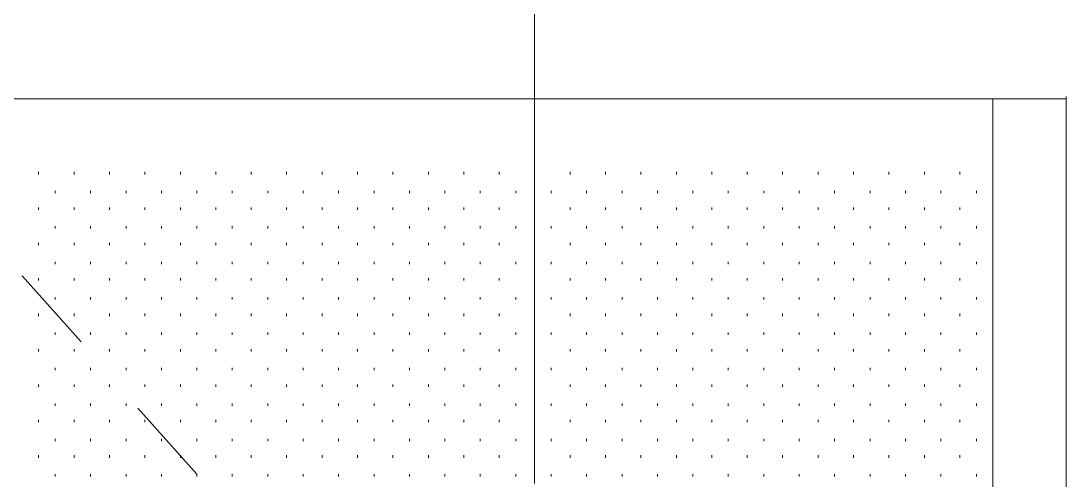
# Model space of a CAD drawing. Header units: inches. Extents: x -6061 to 13621, y -296 to 7483.
# Drawn here: x 12684.12 to 12719.56, y 181.78 to 197.36 of the extents above; entities that cross this region are included whole.
import ezdxf

# ---------------------------------------------------------------- set-up
doc = ezdxf.new("R2010")
doc.units = ezdxf.units.IN
doc.header["$MEASUREMENT"] = 0
doc.layers.get('0').update_dxf_attribs({"linetype": 'CONTINUOUS'})

msp = doc.modelspace()

# ---------------------------------------------------------------- linework, layer by layer
at = {"color": 7, "linetype": 'Continuous', "lineweight": 9, "true_color": 0x000007}
for p, q in [((12701.54262, 181.66343), (12701.54262, 232.04035)), ((12717.08017, 194.71818), (12681.03945, 194.71818)), ((12717.08017, 194.71818), (12719.56298, 194.71818)), ((12717.08017, 110.70324), (12717.08017, 194.71818)), ((12717.08017, 194.71818), (12717.08017, 192.23537)), ((12719.56298, 110.70324), (12719.56298, 194.71818)), ((12717.08017, 110.70324), (12717.08017, 192.23537)), ((12684.16298, 188.71139), (12686.16524, 186.46886)), ((12688.08741, 184.22632), (12690.08967, 181.98379))]:
    msp.add_line(p, q, dxfattribs=at)
at = {"color": 7, "linetype": 'Continuous', "lineweight": 18, "true_color": 0x000007}
for p, q in [((12648.44262, 194.71818), (12719.56298, 194.71818)), ((12719.56298, 122.71682), (12719.56298, 194.79827)), ((12719.56298, 194.71818), (12719.56298, 122.71682))]:
    msp.add_line(p, q, dxfattribs=at)
at = {"color": 7, "linetype": 'Continuous', "lineweight": 9, "true_color": 0xffffff}
for p, q in [((12684.72361, 192.15528), (12684.72361, 192.23537)), ((12685.92497, 192.15528), (12685.92497, 192.23537)), ((12687.12633, 192.15528), (12687.12633, 192.23537)), ((12688.32768, 192.15528), (12688.32768, 192.23537)), ((12689.52904, 192.15528), (12689.52904, 192.23537)), ((12690.7304, 192.15528), (12690.7304, 192.23537)), ((12691.93176, 192.15528), (12691.93176, 192.23537)), ((12693.13311, 192.15528), (12693.13311, 192.23537)), ((12694.33447, 192.15528), (12694.33447, 192.23537)), ((12695.53583, 192.15528), (12695.53583, 192.23537)), ((12696.73719, 192.15528), (12696.73719, 192.23537)), ((12697.93854, 192.15528), (12697.93854, 192.23537)), ((12699.1399, 192.15528), (12699.1399, 192.23537)), ((12700.34126, 192.15528), (12700.34126, 192.23537)), ((12701.54262, 192.15528), (12701.54262, 192.23537)), ((12702.74397, 192.15528), (12702.74397, 192.23537)), ((12703.94533, 192.15528), (12703.94533, 192.23537)), ((12705.14669, 192.15528), (12705.14669, 192.23537)), ((12706.34805, 192.15528), (12706.34805, 192.23537)), ((12707.5494, 192.15528), (12707.5494, 192.23537)), ((12708.75076, 192.15528), (12708.75076, 192.23537)), ((12709.95212, 192.15528), (12709.95212, 192.23537)), ((12711.15347, 192.15528), (12711.15347, 192.23537)), ((12712.35483, 192.15528), (12712.35483, 192.23537)), ((12713.55619, 192.15528), (12713.55619, 192.23537)), ((12714.75755, 192.15528), (12714.75755, 192.23537)), ((12715.9589, 192.15528), (12715.9589, 192.23537)), ((12685.28424, 191.51456), (12685.28424, 191.59465)), ((12686.4856, 191.51456), (12686.4856, 191.59465)), ((12687.68696, 191.51456), (12687.68696, 191.59465)), ((12688.88832, 191.51456), (12688.88832, 191.59465)), ((12690.08967, 191.51456), (12690.08967, 191.59465)), ((12691.29103, 191.51456), (12691.29103, 191.59465)), ((12692.49239, 191.51456), (12692.49239, 191.59465)), ((12693.69375, 191.51456), (12693.69375, 191.59465)), ((12694.8951, 191.51456), (12694.8951, 191.59465)), ((12696.09646, 191.51456), (12696.09646, 191.59465)), ((12697.29782, 191.51456), (12697.29782, 191.59465)), ((12698.49918, 191.51456), (12698.49918, 191.59465)), ((12699.70053, 191.51456), (12699.70053, 191.59465)), ((12700.90189, 191.51456), (12700.90189, 191.59465)), ((12702.10325, 191.51456), (12702.10325, 191.59465)), ((12703.30461, 191.51456), (12703.30461, 191.59465)), ((12704.50596, 191.51456), (12704.50596, 191.59465)), ((12705.70732, 191.51456), (12705.70732, 191.59465)), ((12706.90868, 191.51456), (12706.90868, 191.59465)), ((12708.11004, 191.51456), (12708.11004, 191.59465)), ((12709.31139, 191.51456), (12709.31139, 191.59465)), ((12710.51275, 191.51456), (12710.51275, 191.59465)), ((12711.71411, 191.51456), (12711.71411, 191.59465)), ((12712.91547, 191.51456), (12712.91547, 191.59465)), ((12714.11682, 191.51456), (12714.11682, 191.59465)), ((12715.31818, 191.51456), (12715.31818, 191.59465)), ((12716.51954, 191.51456), (12716.51954, 191.59465)), ((12684.72361, 190.95392), (12684.72361, 191.03401)), ((12685.92497, 190.95392), (12685.92497, 191.03401)), ((12687.12633, 190.95392), (12687.12633, 191.03401)), ((12688.32768, 190.95392), (12688.32768, 191.03401)), ((12689.52904, 190.95392), (12689.52904, 191.03401)), ((12690.7304, 190.95392), (12690.7304, 191.03401)), ((12691.93176, 190.95392), (12691.93176, 191.03401)), ((12693.13311, 190.95392), (12693.13311, 191.03401)), ((12694.33447, 190.95392), (12694.33447, 191.03401)), ((12695.53583, 190.95392), (12695.53583, 191.03401)), ((12696.73719, 190.95392), (12696.73719, 191.03401)), ((12697.93854, 190.95392), (12697.93854, 191.03401)), ((12699.1399, 190.95392), (12699.1399, 191.03401)), ((12700.34126, 190.95392), (12700.34126, 191.03401)), ((12701.54262, 190.95392), (12701.54262, 191.03401)), ((12702.74397, 190.95392), (12702.74397, 191.03401)), ((12703.94533, 190.95392), (12703.94533, 191.03401)), ((12705.14669, 190.95392), (12705.14669, 191.03401)), ((12706.34805, 190.95392), (12706.34805, 191.03401)), ((12707.5494, 190.95392), (12707.5494, 191.03401)), ((12708.75076, 190.95392), (12708.75076, 191.03401)), ((12709.95212, 190.95392), (12709.95212, 191.03401)), ((12711.15347, 190.95392), (12711.15347, 191.03401)), ((12712.35483, 190.95392), (12712.35483, 191.03401)), ((12713.55619, 190.95392), (12713.55619, 191.03401)), ((12714.75755, 190.95392), (12714.75755, 191.03401)), ((12715.9589, 190.95392), (12715.9589, 191.03401)), ((12685.28424, 190.3132), (12685.28424, 190.39329)), ((12686.4856, 190.3132), (12686.4856, 190.39329)), ((12687.68696, 190.3132), (12687.68696, 190.39329)), ((12688.88832, 190.3132), (12688.88832, 190.39329)), ((12690.08967, 190.3132), (12690.08967, 190.39329)), ((12691.29103, 190.3132), (12691.29103, 190.39329)), ((12692.49239, 190.3132), (12692.49239, 190.39329)), ((12693.69375, 190.3132), (12693.69375, 190.39329)), ((12694.8951, 190.3132), (12694.8951, 190.39329)), ((12696.09646, 190.3132), (12696.09646, 190.39329)), ((12697.29782, 190.3132), (12697.29782, 190.39329)), ((12698.49918, 190.3132), (12698.49918, 190.39329)), ((12699.70053, 190.3132), (12699.70053, 190.39329)), ((12700.90189, 190.3132), (12700.90189, 190.39329)), ((12702.10325, 190.3132), (12702.10325, 190.39329)), ((12703.30461, 190.3132), (12703.30461, 190.39329)), ((12704.50596, 190.3132), (12704.50596, 190.39329)), ((12705.70732, 190.3132), (12705.70732, 190.39329)), ((12706.90868, 190.3132), (12706.90868, 190.39329)), ((12708.11004, 190.3132), (12708.11004, 190.39329)), ((12709.31139, 190.3132), (12709.31139, 190.39329)), ((12710.51275, 190.3132), (12710.51275, 190.39329)), ((12711.71411, 190.3132), (12711.71411, 190.39329)), ((12712.91547, 190.3132), (12712.91547, 190.39329)), ((12714.11682, 190.3132), (12714.11682, 190.39329)), ((12715.31818, 190.3132), (12715.31818, 190.39329)), ((12716.51954, 190.3132), (12716.51954, 190.39329)), ((12684.72361, 189.75257), (12684.72361, 189.83266)), ((12685.92497, 189.75257), (12685.92497, 189.83266)), ((12687.12633, 189.75257), (12687.12633, 189.83266)), ((12688.32768, 189.75257), (12688.32768, 189.83266)), ((12689.52904, 189.75257), (12689.52904, 189.83266)), ((12690.7304, 189.75257), (12690.7304, 189.83266)), ((12691.93176, 189.75257), (12691.93176, 189.83266)), ((12693.13311, 189.75257), (12693.13311, 189.83266)), ((12694.33447, 189.75257), (12694.33447, 189.83266)), ((12695.53583, 189.75257), (12695.53583, 189.83266)), ((12696.73719, 189.75257), (12696.73719, 189.83266)), ((12697.93854, 189.75257), (12697.93854, 189.83266)), ((12699.1399, 189.75257), (12699.1399, 189.83266)), ((12700.34126, 189.75257), (12700.34126, 189.83266)), ((12701.54262, 189.75257), (12701.54262, 189.83266)), ((12702.74397, 189.75257), (12702.74397, 189.83266)), ((12703.94533, 189.75257), (12703.94533, 189.83266)), ((12705.14669, 189.75257), (12705.14669, 189.83266)), ((12706.34805, 189.75257), (12706.34805, 189.83266)), ((12707.5494, 189.75257), (12707.5494, 189.83266)), ((12708.75076, 189.75257), (12708.75076, 189.83266)), ((12709.95212, 189.75257), (12709.95212, 189.83266)), ((12711.15347, 189.75257), (12711.15347, 189.83266)), ((12712.35483, 189.75257), (12712.35483, 189.83266)), ((12713.55619, 189.75257), (12713.55619, 189.83266)), ((12714.75755, 189.75257), (12714.75755, 189.83266)), ((12715.9589, 189.75257), (12715.9589, 189.83266)), ((12685.28424, 189.11184), (12685.28424, 189.19193)), ((12686.4856, 189.11184), (12686.4856, 189.19193)), ((12687.68696, 189.11184), (12687.68696, 189.19193)), ((12688.88832, 189.11184), (12688.88832, 189.19193)), ((12690.08967, 189.11184), (12690.08967, 189.19193)), ((12691.29103, 189.11184), (12691.29103, 189.19193)), ((12692.49239, 189.11184), (12692.49239, 189.19193)), ((12693.69375, 189.11184), (12693.69375, 189.19193)), ((12694.8951, 189.11184), (12694.8951, 189.19193)), ((12696.09646, 189.11184), (12696.09646, 189.19193)), ((12697.29782, 189.11184), (12697.29782, 189.19193)), ((12698.49918, 189.11184), (12698.49918, 189.19193)), ((12699.70053, 189.11184), (12699.70053, 189.19193)), ((12700.90189, 189.11184), (12700.90189, 189.19193)), ((12702.10325, 189.11184), (12702.10325, 189.19193)), ((12703.30461, 189.11184), (12703.30461, 189.19193)), ((12704.50596, 189.11184), (12704.50596, 189.19193)), ((12705.70732, 189.11184), (12705.70732, 189.19193)), ((12706.90868, 189.11184), (12706.90868, 189.19193)), ((12708.11004, 189.11184), (12708.11004, 189.19193)), ((12709.31139, 189.11184), (12709.31139, 189.19193)), ((12710.51275, 189.11184), (12710.51275, 189.19193)), ((12711.71411, 189.11184), (12711.71411, 189.19193)), ((12712.91547, 189.11184), (12712.91547, 189.19193)), ((12714.11682, 189.11184), (12714.11682, 189.19193)), ((12715.31818, 189.11184), (12715.31818, 189.19193)), ((12716.51954, 189.11184), (12716.51954, 189.19193)), ((12684.72361, 188.55121), (12684.72361, 188.6313)), ((12685.92497, 188.55121), (12685.92497, 188.6313)), ((12687.12633, 188.55121), (12687.12633, 188.6313)), ((12688.32768, 188.55121), (12688.32768, 188.6313)), ((12689.52904, 188.55121), (12689.52904, 188.6313)), ((12690.7304, 188.55121), (12690.7304, 188.6313)), ((12691.93176, 188.55121), (12691.93176, 188.6313)), ((12693.13311, 188.55121), (12693.13311, 188.6313)), ((12694.33447, 188.55121), (12694.33447, 188.6313)), ((12695.53583, 188.55121), (12695.53583, 188.6313)), ((12696.73719, 188.55121), (12696.73719, 188.6313)), ((12697.93854, 188.55121), (12697.93854, 188.6313)), ((12699.1399, 188.55121), (12699.1399, 188.6313)), ((12700.34126, 188.55121), (12700.34126, 188.6313)), ((12701.54262, 188.55121), (12701.54262, 188.6313)), ((12702.74397, 188.55121), (12702.74397, 188.6313)), ((12703.94533, 188.55121), (12703.94533, 188.6313)), ((12705.14669, 188.55121), (12705.14669, 188.6313)), ((12706.34805, 188.55121), (12706.34805, 188.6313)), ((12707.5494, 188.55121), (12707.5494, 188.6313)), ((12708.75076, 188.55121), (12708.75076, 188.6313)), ((12709.95212, 188.55121), (12709.95212, 188.6313)), ((12711.15347, 188.55121), (12711.15347, 188.6313)), ((12712.35483, 188.55121), (12712.35483, 188.6313)), ((12713.55619, 188.55121), (12713.55619, 188.6313)), ((12714.75755, 188.55121), (12714.75755, 188.6313)), ((12715.9589, 188.55121), (12715.9589, 188.6313)), ((12685.28424, 187.91048), (12685.28424, 187.99058)), ((12686.4856, 187.91048), (12686.4856, 187.99058)), ((12687.68696, 187.91048), (12687.68696, 187.99058)), ((12688.88832, 187.91048), (12688.88832, 187.99058)), ((12690.08967, 187.91048), (12690.08967, 187.99058)), ((12691.29103, 187.91048), (12691.29103, 187.99058)), ((12692.49239, 187.91048), (12692.49239, 187.99058)), ((12693.69375, 187.91048), (12693.69375, 187.99058)), ((12694.8951, 187.91048), (12694.8951, 187.99058)), ((12696.09646, 187.91048), (12696.09646, 187.99058)), ((12697.29782, 187.91048), (12697.29782, 187.99058)), ((12698.49918, 187.91048), (12698.49918, 187.99058)), ((12699.70053, 187.91048), (12699.70053, 187.99058)), ((12700.90189, 187.91048), (12700.90189, 187.99058)), ((12702.10325, 187.91048), (12702.10325, 187.99058)), ((12703.30461, 187.91048), (12703.30461, 187.99058)), ((12704.50596, 187.91048), (12704.50596, 187.99058)), ((12705.70732, 187.91048), (12705.70732, 187.99058)), ((12706.90868, 187.91048), (12706.90868, 187.99058)), ((12708.11004, 187.91048), (12708.11004, 187.99058)), ((12709.31139, 187.91048), (12709.31139, 187.99058)), ((12710.51275, 187.91048), (12710.51275, 187.99058)), ((12711.71411, 187.91048), (12711.71411, 187.99058)), ((12712.91547, 187.91048), (12712.91547, 187.99058)), ((12714.11682, 187.91048), (12714.11682, 187.99058)), ((12715.31818, 187.91048), (12715.31818, 187.99058)), ((12716.51954, 187.91048), (12716.51954, 187.99058)), ((12684.72361, 187.34985), (12684.72361, 187.42994)), ((12685.92497, 187.34985), (12685.92497, 187.42994)), ((12687.12633, 187.34985), (12687.12633, 187.42994)), ((12688.32768, 187.34985), (12688.32768, 187.42994)), ((12689.52904, 187.34985), (12689.52904, 187.42994)), ((12690.7304, 187.34985), (12690.7304, 187.42994)), ((12691.93176, 187.34985), (12691.93176, 187.42994)), ((12693.13311, 187.34985), (12693.13311, 187.42994)), ((12694.33447, 187.34985), (12694.33447, 187.42994)), ((12695.53583, 187.34985), (12695.53583, 187.42994)), ((12696.73719, 187.34985), (12696.73719, 187.42994)), ((12697.93854, 187.34985), (12697.93854, 187.42994)), ((12699.1399, 187.34985), (12699.1399, 187.42994)), ((12700.34126, 187.34985), (12700.34126, 187.42994)), ((12701.54262, 187.34985), (12701.54262, 187.42994)), ((12702.74397, 187.34985), (12702.74397, 187.42994)), ((12703.94533, 187.34985), (12703.94533, 187.42994)), ((12705.14669, 187.34985), (12705.14669, 187.42994)), ((12706.34805, 187.34985), (12706.34805, 187.42994)), ((12707.5494, 187.34985), (12707.5494, 187.42994)), ((12708.75076, 187.34985), (12708.75076, 187.42994)), ((12709.95212, 187.34985), (12709.95212, 187.42994)), ((12711.15347, 187.34985), (12711.15347, 187.42994)), ((12712.35483, 187.34985), (12712.35483, 187.42994)), ((12713.55619, 187.34985), (12713.55619, 187.42994)), ((12714.75755, 187.34985), (12714.75755, 187.42994)), ((12715.9589, 187.34985), (12715.9589, 187.42994)), ((12685.28424, 186.70913), (12685.28424, 186.78922)), ((12686.4856, 186.70913), (12686.4856, 186.78922)), ((12687.68696, 186.70913), (12687.68696, 186.78922)), ((12688.88832, 186.70913), (12688.88832, 186.78922)), ((12690.08967, 186.70913), (12690.08967, 186.78922)), ((12691.29103, 186.70913), (12691.29103, 186.78922)), ((12692.49239, 186.70913), (12692.49239, 186.78922)), ((12693.69375, 186.70913), (12693.69375, 186.78922)), ((12694.8951, 186.70913), (12694.8951, 186.78922)), ((12696.09646, 186.70913), (12696.09646, 186.78922)), ((12697.29782, 186.70913), (12697.29782, 186.78922)), ((12698.49918, 186.70913), (12698.49918, 186.78922)), ((12699.70053, 186.70913), (12699.70053, 186.78922)), ((12700.90189, 186.70913), (12700.90189, 186.78922)), ((12702.10325, 186.70913), (12702.10325, 186.78922)), ((12703.30461, 186.70913), (12703.30461, 186.78922)), ((12704.50596, 186.70913), (12704.50596, 186.78922)), ((12705.70732, 186.70913), (12705.70732, 186.78922)), ((12706.90868, 186.70913), (12706.90868, 186.78922)), ((12708.11004, 186.70913), (12708.11004, 186.78922)), ((12709.31139, 186.70913), (12709.31139, 186.78922)), ((12710.51275, 186.70913), (12710.51275, 186.78922)), ((12711.71411, 186.70913), (12711.71411, 186.78922)), ((12712.91547, 186.70913), (12712.91547, 186.78922)), ((12714.11682, 186.70913), (12714.11682, 186.78922)), ((12715.31818, 186.70913), (12715.31818, 186.78922)), ((12716.51954, 186.70913), (12716.51954, 186.78922)), ((12684.72361, 186.14849), (12684.72361, 186.22858)), ((12685.92497, 186.14849), (12685.92497, 186.22858)), ((12687.12633, 186.14849), (12687.12633, 186.22858)), ((12688.32768, 186.14849), (12688.32768, 186.22858)), ((12689.52904, 186.14849), (12689.52904, 186.22858)), ((12690.7304, 186.14849), (12690.7304, 186.22858)), ((12691.93176, 186.14849), (12691.93176, 186.22858)), ((12693.13311, 186.14849), (12693.13311, 186.22858)), ((12694.33447, 186.14849), (12694.33447, 186.22858)), ((12695.53583, 186.14849), (12695.53583, 186.22858)), ((12696.73719, 186.14849), (12696.73719, 186.22858)), ((12697.93854, 186.14849), (12697.93854, 186.22858)), ((12699.1399, 186.14849), (12699.1399, 186.22858)), ((12700.34126, 186.14849), (12700.34126, 186.22858)), ((12701.54262, 186.14849), (12701.54262, 186.22858)), ((12702.74397, 186.14849), (12702.74397, 186.22858)), ((12703.94533, 186.14849), (12703.94533, 186.22858)), ((12705.14669, 186.14849), (12705.14669, 186.22858)), ((12706.34805, 186.14849), (12706.34805, 186.22858)), ((12707.5494, 186.14849), (12707.5494, 186.22858)), ((12708.75076, 186.14849), (12708.75076, 186.22858)), ((12709.95212, 186.14849), (12709.95212, 186.22858)), ((12711.15347, 186.14849), (12711.15347, 186.22858)), ((12712.35483, 186.14849), (12712.35483, 186.22858)), ((12713.55619, 186.14849), (12713.55619, 186.22858)), ((12714.75755, 186.14849), (12714.75755, 186.22858)), ((12715.9589, 186.14849), (12715.9589, 186.22858)), ((12685.28424, 185.50777), (12685.28424, 185.58786)), ((12686.4856, 185.50777), (12686.4856, 185.58786)), ((12687.68696, 185.50777), (12687.68696, 185.58786)), ((12688.88832, 185.50777), (12688.88832, 185.58786)), ((12690.08967, 185.50777), (12690.08967, 185.58786)), ((12691.29103, 185.50777), (12691.29103, 185.58786)), ((12692.49239, 185.50777), (12692.49239, 185.58786)), ((12693.69375, 185.50777), (12693.69375, 185.58786)), ((12694.8951, 185.50777), (12694.8951, 185.58786)), ((12696.09646, 185.50777), (12696.09646, 185.58786)), ((12697.29782, 185.50777), (12697.29782, 185.58786)), ((12698.49918, 185.50777), (12698.49918, 185.58786)), ((12699.70053, 185.50777), (12699.70053, 185.58786)), ((12700.90189, 185.50777), (12700.90189, 185.58786)), ((12702.10325, 185.50777), (12702.10325, 185.58786)), ((12703.30461, 185.50777), (12703.30461, 185.58786)), ((12704.50596, 185.50777), (12704.50596, 185.58786)), ((12705.70732, 185.50777), (12705.70732, 185.58786)), ((12706.90868, 185.50777), (12706.90868, 185.58786)), ((12708.11004, 185.50777), (12708.11004, 185.58786)), ((12709.31139, 185.50777), (12709.31139, 185.58786)), ((12710.51275, 185.50777), (12710.51275, 185.58786)), ((12711.71411, 185.50777), (12711.71411, 185.58786)), ((12712.91547, 185.50777), (12712.91547, 185.58786)), ((12714.11682, 185.50777), (12714.11682, 185.58786)), ((12715.31818, 185.50777), (12715.31818, 185.58786)), ((12716.51954, 185.50777), (12716.51954, 185.58786)), ((12684.72361, 184.94714), (12684.72361, 185.02723)), ((12685.92497, 184.94714), (12685.92497, 185.02723)), ((12687.12633, 184.94714), (12687.12633, 185.02723)), ((12688.32768, 184.94714), (12688.32768, 185.02723)), ((12689.52904, 184.94714), (12689.52904, 185.02723)), ((12690.7304, 184.94714), (12690.7304, 185.02723)), ((12691.93176, 184.94714), (12691.93176, 185.02723)), ((12693.13311, 184.94714), (12693.13311, 185.02723)), ((12694.33447, 184.94714), (12694.33447, 185.02723)), ((12695.53583, 184.94714), (12695.53583, 185.02723)), ((12696.73719, 184.94714), (12696.73719, 185.02723)), ((12697.93854, 184.94714), (12697.93854, 185.02723)), ((12699.1399, 184.94714), (12699.1399, 185.02723)), ((12700.34126, 184.94714), (12700.34126, 185.02723)), ((12701.54262, 184.94714), (12701.54262, 185.02723)), ((12702.74397, 184.94714), (12702.74397, 185.02723)), ((12703.94533, 184.94714), (12703.94533, 185.02723)), ((12705.14669, 184.94714), (12705.14669, 185.02723)), ((12706.34805, 184.94714), (12706.34805, 185.02723)), ((12707.5494, 184.94714), (12707.5494, 185.02723)), ((12708.75076, 184.94714), (12708.75076, 185.02723)), ((12709.95212, 184.94714), (12709.95212, 185.02723)), ((12711.15347, 184.94714), (12711.15347, 185.02723)), ((12712.35483, 184.94714), (12712.35483, 185.02723)), ((12713.55619, 184.94714), (12713.55619, 185.02723)), ((12714.75755, 184.94714), (12714.75755, 185.02723)), ((12715.9589, 184.94714), (12715.9589, 185.02723)), ((12685.28424, 184.30641), (12685.28424, 184.3865)), ((12686.4856, 184.30641), (12686.4856, 184.3865)), ((12687.68696, 184.30641), (12687.68696, 184.3865)), ((12688.88832, 184.30641), (12688.88832, 184.3865)), ((12690.08967, 184.30641), (12690.08967, 184.3865)), ((12691.29103, 184.30641), (12691.29103, 184.3865)), ((12692.49239, 184.30641), (12692.49239, 184.3865)), ((12693.69375, 184.30641), (12693.69375, 184.3865)), ((12694.8951, 184.30641), (12694.8951, 184.3865)), ((12696.09646, 184.30641), (12696.09646, 184.3865)), ((12697.29782, 184.30641), (12697.29782, 184.3865)), ((12698.49918, 184.30641), (12698.49918, 184.3865)), ((12699.70053, 184.30641), (12699.70053, 184.3865)), ((12700.90189, 184.30641), (12700.90189, 184.3865)), ((12702.10325, 184.30641), (12702.10325, 184.3865)), ((12703.30461, 184.30641), (12703.30461, 184.3865)), ((12704.50596, 184.30641), (12704.50596, 184.3865)), ((12705.70732, 184.30641), (12705.70732, 184.3865)), ((12706.90868, 184.30641), (12706.90868, 184.3865)), ((12708.11004, 184.30641), (12708.11004, 184.3865)), ((12709.31139, 184.30641), (12709.31139, 184.3865)), ((12710.51275, 184.30641), (12710.51275, 184.3865)), ((12711.71411, 184.30641), (12711.71411, 184.3865)), ((12712.91547, 184.30641), (12712.91547, 184.3865)), ((12714.11682, 184.30641), (12714.11682, 184.3865)), ((12715.31818, 184.30641), (12715.31818, 184.3865)), ((12716.51954, 184.30641), (12716.51954, 184.3865)), ((12684.72361, 183.74578), (12684.72361, 183.82587)), ((12685.92497, 183.74578), (12685.92497, 183.82587)), ((12687.12633, 183.74578), (12687.12633, 183.82587)), ((12688.32768, 183.74578), (12688.32768, 183.82587)), ((12689.52904, 183.74578), (12689.52904, 183.82587)), ((12690.7304, 183.74578), (12690.7304, 183.82587)), ((12691.93176, 183.74578), (12691.93176, 183.82587)), ((12693.13311, 183.74578), (12693.13311, 183.82587)), ((12694.33447, 183.74578), (12694.33447, 183.82587)), ((12695.53583, 183.74578), (12695.53583, 183.82587)), ((12696.73719, 183.74578), (12696.73719, 183.82587)), ((12697.93854, 183.74578), (12697.93854, 183.82587)), ((12699.1399, 183.74578), (12699.1399, 183.82587)), ((12700.34126, 183.74578), (12700.34126, 183.82587)), ((12701.54262, 183.74578), (12701.54262, 183.82587)), ((12702.74397, 183.74578), (12702.74397, 183.82587)), ((12703.94533, 183.74578), (12703.94533, 183.82587)), ((12705.14669, 183.74578), (12705.14669, 183.82587)), ((12706.34805, 183.74578), (12706.34805, 183.82587)), ((12707.5494, 183.74578), (12707.5494, 183.82587)), ((12708.75076, 183.74578), (12708.75076, 183.82587)), ((12709.95212, 183.74578), (12709.95212, 183.82587)), ((12711.15347, 183.74578), (12711.15347, 183.82587)), ((12712.35483, 183.74578), (12712.35483, 183.82587)), ((12713.55619, 183.74578), (12713.55619, 183.82587)), ((12714.75755, 183.74578), (12714.75755, 183.82587)), ((12715.9589, 183.74578), (12715.9589, 183.82587)), ((12685.28424, 183.10505), (12685.28424, 183.18515)), ((12686.4856, 183.10505), (12686.4856, 183.18515)), ((12687.68696, 183.10505), (12687.68696, 183.18515)), ((12688.88832, 183.10505), (12688.88832, 183.18515)), ((12690.08967, 183.10505), (12690.08967, 183.18515)), ((12691.29103, 183.10505), (12691.29103, 183.18515)), ((12692.49239, 183.10505), (12692.49239, 183.18515)), ((12693.69375, 183.10505), (12693.69375, 183.18515)), ((12694.8951, 183.10505), (12694.8951, 183.18515)), ((12696.09646, 183.10505), (12696.09646, 183.18515)), ((12697.29782, 183.10505), (12697.29782, 183.18515)), ((12698.49918, 183.10505), (12698.49918, 183.18515)), ((12699.70053, 183.10505), (12699.70053, 183.18515)), ((12700.90189, 183.10505), (12700.90189, 183.18515)), ((12702.10325, 183.10505), (12702.10325, 183.18515)), ((12703.30461, 183.10505), (12703.30461, 183.18515)), ((12704.50596, 183.10505), (12704.50596, 183.18515)), ((12705.70732, 183.10505), (12705.70732, 183.18515)), ((12706.90868, 183.10505), (12706.90868, 183.18515)), ((12708.11004, 183.10505), (12708.11004, 183.18515)), ((12709.31139, 183.10505), (12709.31139, 183.18515)), ((12710.51275, 183.10505), (12710.51275, 183.18515)), ((12711.71411, 183.10505), (12711.71411, 183.18515)), ((12712.91547, 183.10505), (12712.91547, 183.18515)), ((12714.11682, 183.10505), (12714.11682, 183.18515)), ((12715.31818, 183.10505), (12715.31818, 183.18515)), ((12716.51954, 183.10505), (12716.51954, 183.18515)), ((12684.72361, 182.54442), (12684.72361, 182.62451)), ((12685.92497, 182.54442), (12685.92497, 182.62451)), ((12687.12633, 182.54442), (12687.12633, 182.62451)), ((12688.32768, 182.54442), (12688.32768, 182.62451)), ((12689.52904, 182.54442), (12689.52904, 182.62451)), ((12690.7304, 182.54442), (12690.7304, 182.62451)), ((12691.93176, 182.54442), (12691.93176, 182.62451)), ((12693.13311, 182.54442), (12693.13311, 182.62451)), ((12694.33447, 182.54442), (12694.33447, 182.62451)), ((12695.53583, 182.54442), (12695.53583, 182.62451)), ((12696.73719, 182.54442), (12696.73719, 182.62451)), ((12697.93854, 182.54442), (12697.93854, 182.62451)), ((12699.1399, 182.54442), (12699.1399, 182.62451)), ((12700.34126, 182.54442), (12700.34126, 182.62451)), ((12701.54262, 182.54442), (12701.54262, 182.62451)), ((12702.74397, 182.54442), (12702.74397, 182.62451)), ((12703.94533, 182.54442), (12703.94533, 182.62451)), ((12705.14669, 182.54442), (12705.14669, 182.62451)), ((12706.34805, 182.54442), (12706.34805, 182.62451)), ((12707.5494, 182.54442), (12707.5494, 182.62451)), ((12708.75076, 182.54442), (12708.75076, 182.62451)), ((12709.95212, 182.54442), (12709.95212, 182.62451)), ((12711.15347, 182.54442), (12711.15347, 182.62451)), ((12712.35483, 182.54442), (12712.35483, 182.62451)), ((12713.55619, 182.54442), (12713.55619, 182.62451)), ((12714.75755, 182.54442), (12714.75755, 182.62451)), ((12715.9589, 182.54442), (12715.9589, 182.62451)), ((12685.28424, 181.9037), (12685.28424, 181.98379)), ((12686.4856, 181.9037), (12686.4856, 181.98379)), ((12687.68696, 181.9037), (12687.68696, 181.98379)), ((12688.88832, 181.9037), (12688.88832, 181.98379)), ((12690.08967, 181.9037), (12690.08967, 181.98379)), ((12691.29103, 181.9037), (12691.29103, 181.98379)), ((12692.49239, 181.9037), (12692.49239, 181.98379)), ((12693.69375, 181.9037), (12693.69375, 181.98379)), ((12694.8951, 181.9037), (12694.8951, 181.98379)), ((12696.09646, 181.9037), (12696.09646, 181.98379)), ((12697.29782, 181.9037), (12697.29782, 181.98379)), ((12698.49918, 181.9037), (12698.49918, 181.98379)), ((12699.70053, 181.9037), (12699.70053, 181.98379)), ((12700.90189, 181.9037), (12700.90189, 181.98379)), ((12702.10325, 181.9037), (12702.10325, 181.98379)), ((12703.30461, 181.9037), (12703.30461, 181.98379)), ((12704.50596, 181.9037), (12704.50596, 181.98379)), ((12705.70732, 181.9037), (12705.70732, 181.98379)), ((12706.90868, 181.9037), (12706.90868, 181.98379)), ((12708.11004, 181.9037), (12708.11004, 181.98379)), ((12709.31139, 181.9037), (12709.31139, 181.98379)), ((12710.51275, 181.9037), (12710.51275, 181.98379)), ((12711.71411, 181.9037), (12711.71411, 181.98379)), ((12712.91547, 181.9037), (12712.91547, 181.98379)), ((12714.11682, 181.9037), (12714.11682, 181.98379)), ((12715.31818, 181.9037), (12715.31818, 181.98379)), ((12716.51954, 181.9037), (12716.51954, 181.98379))]:
    msp.add_line(p, q, dxfattribs=at)

doc.saveas('drawing.dxf')
